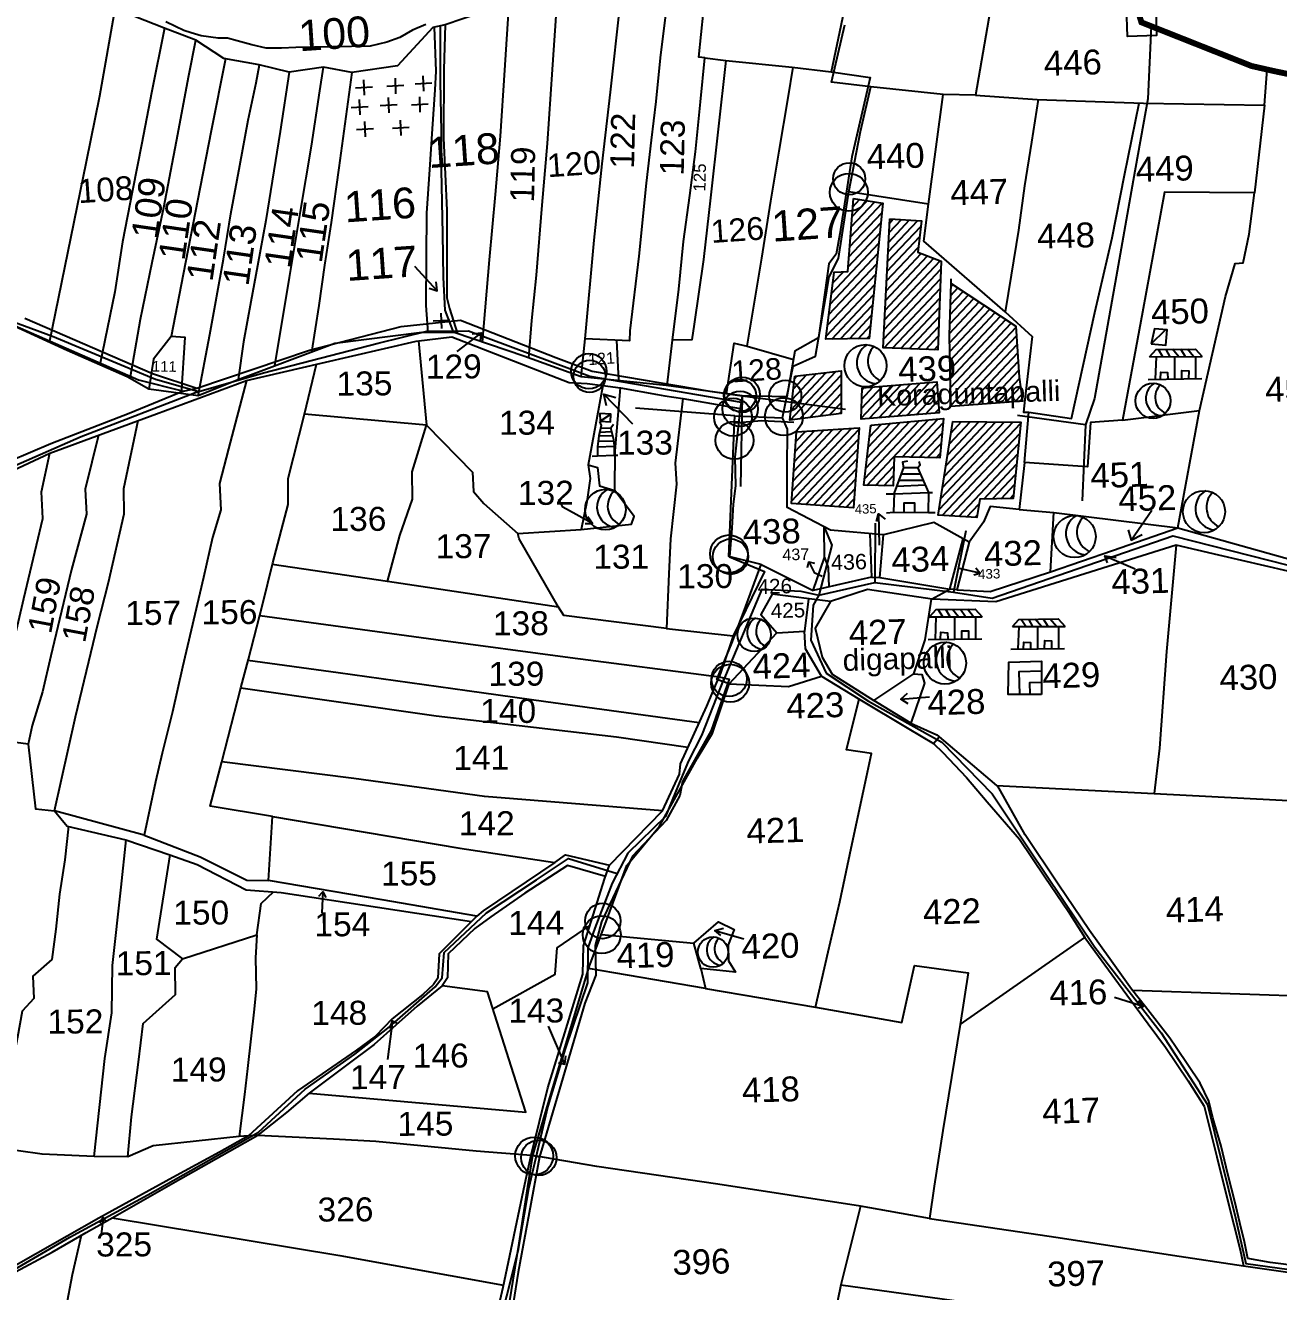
# Model space of a CAD drawing. Header units: millimetres. Extents: x 194974 to 225661, y 1604136 to 1614862.
# Drawn here: x 199426 to 200425, y 1611541 to 1612550 of the extents above; entities that cross this region are included whole.
import ezdxf

# ---------------------------------------------------------------- set-up
doc = ezdxf.new("R2010")
doc.units = ezdxf.units.MM
doc.header["$LTSCALE"] = 15
for name, color, linetype in [('BOUNDRY STONES', 240, 'Continuous'), ('PLOTS', 7, 'Continuous'), ('PLOTS NO', 7, 'Continuous'), ('ROADS', 1, 'Continuous'), ('STREAMS', 4, 'Continuous'), ('VILLAGE', 7, 'Continuous'), ('VILLAGE BOUNDRY', 5, 'Continuous'), ('wells', 7, 'Continuous')]:
    doc.layers.add(name, color=color, linetype=linetype)
doc.styles.get("Standard").update_dxf_attribs({"font": 'arial.ttf'})
pattern_1 = [(46.685895, (164790.601, 1607822.275), (-3.64963484, 3.4409386), [])]

msp = doc.modelspace()

# ---------------------------------------------------------------- hatches: boundary and pattern name
at = {"layer": 'VILLAGE'}
h = msp.add_hatch(dxfattribs=at)
h.set_pattern_fill('ANSI31', color=30, scale=40.12771, angle=1.6859)
h.set_pattern_definition(pattern_1)
h.paths.add_polyline_path([(200085.9, 1612411.8), (200109.5, 1612408.2), (200098.5, 1612300.3), (200064, 1612299.7), (200070.6, 1612353.3), (200081.4, 1612353.6)])
h = msp.add_hatch(dxfattribs=at)
h.set_pattern_fill('ANSI31', color=30, scale=40.12771, angle=1.6859)
h.set_pattern_definition(pattern_1)
h.paths.add_polyline_path([(200115, 1612395.8), (200140.1, 1612394.2), (200137.2, 1612369.2), (200155.9, 1612362), (200153.1, 1612291.2), (200109.6, 1612292.9)])
h = msp.add_hatch(dxfattribs=at)
h.set_pattern_fill('ANSI31', color=30, scale=40.12771, angle=1.6859)
h.set_pattern_definition(pattern_1)
edge = h.paths.add_edge_path()
edge.add_line((200163.8, 1612344.2), (200215.5, 1612310.1))
edge.add_line((200215.5, 1612310.1), (200218.1, 1612269.5))
edge.add_line((200218.1, 1612269.5), (200220.6, 1612250.4))
edge.add_line((200220.6, 1612250.4), (200163.6, 1612246))
edge.add_line((200163.6, 1612246), (200162.6, 1612303))
edge.add_line((200162.6, 1612303), (200163.8, 1612344.2))
edge.add_line((200163.8, 1612344.2), (200163.8, 1612347.9))
h = msp.add_hatch(dxfattribs=at)
h.set_pattern_fill('ANSI31', color=30, scale=40.12771, angle=1.6859)
h.set_pattern_definition(pattern_1)
h.paths.add_polyline_path([(200039.2, 1612270.4), (200076.1, 1612274.5), (200076.1, 1612240.6), (200035.2, 1612235.2)])
h = msp.add_hatch(dxfattribs=at)
h.set_pattern_fill('ANSI31', color=30, scale=40.12771, angle=1.6859)
h.set_pattern_definition(pattern_1)
h.paths.add_polyline_path([(200092.9, 1612261), (200152.3, 1612265.8), (200154.3, 1612241), (200092, 1612235.9)])
h = msp.add_hatch(dxfattribs=at)
h.set_pattern_fill('ANSI31', color=30, scale=40.12771, angle=1.6859)
h.set_pattern_definition(pattern_1)
h.paths.add_polyline_path([(200099.7, 1612231.3), (200157.7, 1612236.4), (200154.7, 1612205.1), (200118.3, 1612205.9), (200117.7, 1612182.8), (200094.3, 1612183.3)])
h = msp.add_hatch(dxfattribs=at)
h.set_pattern_fill('ANSI31', color=30, scale=40.12771, angle=1.6859)
h.set_pattern_definition(pattern_1)
h.paths.add_polyline_path([(200165.2, 1612234.1), (200219.4, 1612233.7), (200213.3, 1612172.7), (200186.6, 1612172.3), (200184.4, 1612157.7), (200153.6, 1612159.4)])
h = msp.add_hatch(dxfattribs=at)
h.set_pattern_fill('ANSI31', color=30, scale=40.12771, angle=1.6859)
h.set_pattern_definition(pattern_1)
h.paths.add_polyline_path([(200040.5, 1612225.8), (200090.4, 1612229), (200086.1, 1612165.4), (200036.5, 1612168.8)])

# ---------------------------------------------------------------- linework, layer by layer
at = {"layer": 'BOUNDRY STONES', "color": 1}
msp.add_lwpolyline([(200303.6, 1612564.5), (200326.9, 1612565.2), (200327.6, 1612541.7), (200304.3, 1612541)], close=True, dxfattribs=at)
at = {"layer": 'BOUNDRY STONES'}
msp.add_lwpolyline([(199997.2, 1612254.5), (199996, 1612182.3)], dxfattribs=at)
at = {"layer": 'BOUNDRY STONES', "color": 1}
for points in [[(199997.2, 1612254.5), (200079.6, 1612244)], [(199991.3, 1612238.7), (199912.1, 1612244.7)]]:
    msp.add_lwpolyline(points, dxfattribs=at)
at = {"layer": 'BOUNDRY STONES'}
for centre in [(200082.6, 1612427.6), (199875.6, 1612270.1), (199995.5, 1612254.8), (200031.6, 1612254.3)]:
    msp.add_circle(centre, 12.8, dxfattribs=at)
at = {"layer": 'BOUNDRY STONES', "color": 1}
for centre, radius in [((200082.3, 1612416.8), 15.1), ((199875.1, 1612274.2), 14.1), ((199997.3, 1612255.5), 14.1), ((199995.6, 1612244.2), 14.1), ((199990, 1612237.6), 15.1), ((200030.5, 1612238), 15.1), ((199991.1, 1612219.1), 15.1), ((199986.7, 1612128.6), 15.1), ((199988, 1612126.4), 14.1), ((199986.8, 1612028.9), 14.1), ((199987.7, 1612025.5), 15.1), ((199886.1, 1611836), 14.1), ((199885.3, 1611825.1), 15.1), ((199831.4, 1611648.7), 15.1), ((199835.1, 1611647.3), 14.1)]:
    msp.add_circle(centre, radius, dxfattribs=at)
at = {"layer": 'PLOTS', "color": 0}
for points in [[(200105.6, 1612673.1), (200051.7, 1612659.7), (199994.9, 1612642.4), (199971.4, 1612636.1), (199945, 1612628.3), (199902.9, 1612601), (199850.8, 1612588.5), (199811.4, 1612567.5), (199774.5, 1612555.1), (199760.6, 1612550.4), (199750.6, 1612548.1), (199722.6, 1612517.6), (199686.2, 1612512.3), (199663.4, 1612516.5), (199636.1, 1612512.7), (199612.2, 1612518.5), (199584, 1612523.6), (199561.8, 1612538.1), (199535.9, 1612548), (199497.4, 1612563), (199419.2, 1612580.3)], [(199945, 1612628.3), (199936.7, 1612562.6), (199931.9, 1612524.1), (199928.3, 1612489.1), (199924.8, 1612458.3), (199920.6, 1612424.1), (199914.9, 1612365.9), (199907.8, 1612306.4), (199907.4, 1612298.5), (199872.2, 1612300.1)], [(199937.4, 1612262.7), (199941.8, 1612298.9), (199946.8, 1612339.7), (199950.5, 1612377.6), (199955.4, 1612414.4), (199960.1, 1612449.2), (199963.9, 1612488.9), (199967.4, 1612524.1), (199962.8, 1612524.5), (199966.5, 1612560.8), (199970.9, 1612604.8), (199973.6, 1612636.7)], [(199869, 1612269.7), (199872.2, 1612300.1), (199879.2, 1612378.6), (199885.7, 1612439.6), (199892.3, 1612496.6), (199900.1, 1612566.3), (199902.9, 1612601)], [(199850.8, 1612588.5), (199845.7, 1612514.7), (199841.7, 1612455.8), (199837.6, 1612406.5), (199833.1, 1612350.8), (199829.4, 1612314.7), (199827, 1612284.8)], [(199790.2, 1612297.4), (199795.9, 1612362.9), (199800.5, 1612415.1), (199804.6, 1612461.6), (199808.1, 1612514.1), (199811.4, 1612567.5)], [(200197.2, 1612575.7), (200183.3, 1612494.3), (200157.5, 1612494.9), (200099.9, 1612500.9)], [(200078.2, 1612561), (200068.3, 1612512.8), (200099.2, 1612508.3), (200084.6, 1612445), (200075.1, 1612383.6), (200072.3, 1612367.5), (200066.4, 1612359.8), (200058, 1612300.9), (200039.3, 1612290.3), (200032.9, 1612253.7), (199997.2, 1612254.5), (199936.6, 1612262.8), (199869, 1612269.7), (199823.3, 1612286.1), (199768.5, 1612304.7), (199741.8, 1612305), (199672.6, 1612296.4), (199594.6, 1612267.2), (199563.6, 1612254.6), (199524.3, 1612259.8), (199507, 1612269.7), (199459.1, 1612290.8), (199407.2, 1612314.7)], [(199445.2, 1612297.2), (199474.5, 1612441.3), (199485.2, 1612493.8), (199497.4, 1612563)], [(199536.7, 1612547.7), (199526.4, 1612496.1), (199518.7, 1612456), (199511.3, 1612418.3), (199503.4, 1612377.3), (199497.1, 1612337.4), (199485.3, 1612279.2)], [(199747, 1612305), (199745.4, 1612326.7), (199745.7, 1612365.3), (199746, 1612400.3), (199748.3, 1612435.1), (199750.4, 1612467.5), (199752.4, 1612498.4), (199753.2, 1612513.3), (199752.1, 1612548.5)], [(199756.4, 1612549.5), (199756.4, 1612505), (199757.4, 1612465.2), (199757.3, 1612434.4), (199758.3, 1612383.6), (199758.8, 1612349), (199760.1, 1612323), (199767.1, 1612304.7)], [(199509.4, 1612268.3), (199517.7, 1612315.8), (199527, 1612360.8), (199536.3, 1612404.8), (199546.3, 1612457.7), (199556.1, 1612509.9), (199561.8, 1612538.1)], [(199585.5, 1612523.3), (199574, 1612465.7), (199565.3, 1612420.8), (199551.7, 1612351.2), (199542, 1612301.8), (199527.9, 1612283.7), (199524.3, 1612259.8)], [(199563.6, 1612254.6), (199572.8, 1612303.4), (199583.7, 1612363.6), (199589.7, 1612399.7), (199596.8, 1612438.1), (199603.5, 1612474.4), (199609.8, 1612504), (199612.4, 1612518.4)], [(199624.6, 1612278.4), (199636.3, 1612348.8), (199645.1, 1612401.5), (199653.8, 1612453.5), (199660.7, 1612497.7), (199663.4, 1612516.5)], [(199984.2, 1612522), (199971.9, 1612412.4), (199966.3, 1612363.2), (199959.1, 1612311.8), (199957.2, 1612299.1), (199941.8, 1612298.9)], [(199967.4, 1612524.1), (199984.2, 1612522), (200037, 1612516.7), (200068.3, 1612512.8)], [(200001.2, 1612294.1), (200012.8, 1612364.3), (200020.2, 1612409.8), (200026.8, 1612449.5), (200033.8, 1612492.1), (200038, 1612516.6)], [(199636.1, 1612512.7), (199629, 1612465.2), (199617.6, 1612394.3), (199610.9, 1612358.3), (199605.5, 1612329.4), (199599.6, 1612297.6), (199595.4, 1612267.5)], [(199686.2, 1612512.3), (199675.6, 1612436.4), (199669.5, 1612392.8), (199664.2, 1612358.8), (199659.8, 1612326.6), (199653.9, 1612289.4)], [(200183.3, 1612494.3), (200232.4, 1612490.9), (200317.1, 1612487.8), (200413.7, 1612486.3), (200415.8, 1612514.7)], [(200145.7, 1612407.5), (200157.5, 1612494.9)], [(200233.3, 1612490.9), (200227.8, 1612456.7), (200222.2, 1612422.1), (200217.5, 1612386.7), (200211.7, 1612350.8), (200206.9, 1612321.6), (200228.3, 1612301.9), (200224.6, 1612269.9), (200222.6, 1612251.7), (200221.4, 1612241.5), (200225.7, 1612241.5)], [(200300.3, 1612235.2), (200274.9, 1612233.3), (200272.5, 1612198), (200222.4, 1612201.4), (200225.7, 1612241.5), (200259.8, 1612236.4), (200278.3, 1612321.1), (200292.2, 1612380.6), (200302.1, 1612430.6), (200313.6, 1612487.9)], [(200413.7, 1612486.3), (200405.6, 1612416.3), (200333.8, 1612416.9), (200316.4, 1612321.2), (200300.3, 1612235.2), (200361.7, 1612242.8), (200382.5, 1612333.9), (200390.3, 1612360.1), (200396.6, 1612360.7), (200401.3, 1612383.4), (200405.6, 1612416.3)], [(200206.9, 1612321.6), (200142.1, 1612377.9), (200145.7, 1612407.5), (200082.3, 1612417.3)], [(198786.2, 1612307.3), (198864.9, 1612337.4), (198896.2, 1612349.3), (198924.6, 1612348.6), (198986.7, 1612344.5), (199020.8, 1612342.3), (199058.5, 1612333.9), (199123.5, 1612350.7), (199161.3, 1612357.1), (199195.1, 1612359.8), (199207.8, 1612359.1), (199238.2, 1612357.5), (199350.4, 1612333.9), (199413.5, 1612312.3), (199516.1, 1612267.3), (199552, 1612258.3), (199562.6, 1612260.6)], [(199425.3, 1612316.4), (199527.2, 1612272.3), (199562.6, 1612260.6), (199652.3, 1612291), (199725.5, 1612309.9), (199772.8, 1612314.8), (199848.8, 1612285.1), (199877.6, 1612274.2), (199971.4, 1612258.2), (199997.2, 1612254.5), (199995.7, 1612244.5), (199991.3, 1612205.8), (199991.9, 1612182.9), (199990, 1612168.2), (199989, 1612149.1), (199987.2, 1612126.2), (200015, 1612114.5), (199990.1, 1612063.4), (199982.3, 1612040.5), (199979, 1612030.7), (199986.9, 1612028.8), (199972.6, 1611987.7), (199949.7, 1611947.2), (199947.6, 1611936.1), (199936.6, 1611916.1), (199909.7, 1611887.7), (199885.1, 1611835.3), (199880, 1611816.5), (199880.6, 1611792.9), (199871.9, 1611770.6), (199851.6, 1611701.9), (199835.7, 1611647.9), (199827.5, 1611603.4), (199818.7, 1611556.1), (199814.6, 1611531)], [(199365.6, 1612171.8), (199445.3, 1612208.8), (199530.4, 1612240.3), (199602, 1612266.8), (199661.6, 1612280.6), (199737.4, 1612298.3), (199765.8, 1612301.5), (199859.2, 1612265.3), (199873.8, 1612264.5), (199886.1, 1612262.8), (199900.2, 1612260.9), (199929.7, 1612255.7), (199935.7, 1612254.7), (199950, 1612252.5), (199995.7, 1612244.5)], [(199550.4, 1612256.4), (199553.2, 1612301), (199542, 1612301.8)], [(199739.3, 1612298.5), (199745.7, 1612231.3), (199648.4, 1612239.9)], [(199897, 1612299), (199898.6, 1612266.7)], [(199984.7, 1612256.2), (199990.8, 1612296.5), (200001.2, 1612294.1), (200038.1, 1612283.6)], [(199520.5, 1611904.5), (199565.3, 1611887.1), (199602.4, 1611868.5), (199619.7, 1611868.3), (199622.8, 1611919.3), (199573.2, 1611927.6), (199582.4, 1611962.8), (199597.7, 1612021.9), (199603.7, 1612044.8), (199614.9, 1612088), (199623, 1612121.5), (199635.4, 1612168), (199635.2, 1612188.7), (199648.4, 1612239.9), (199658, 1612279.8)], [(199602, 1612266.8), (199587.7, 1612212.4), (199580.5, 1612184.6), (199581.6, 1612163.6), (199575, 1612141.6), (199567.9, 1612109.9), (199551.2, 1612038.4), (199543, 1612002.7), (199535, 1611969.8), (199529.5, 1611946.8), (199520.5, 1611904.5), (199449, 1611923.7)], [(199552, 1612258.3), (199508.5, 1612240.4), (199446.1, 1612216.4), (199397.2, 1612195.5), (199341.2, 1612170.1), (199341, 1612155), (199329.6, 1612147.2), (199304.3, 1612138.1), (199278.9, 1612125.4), (199244.9, 1612105.3), (199192.7, 1612089.4), (199167.3, 1612080.1), (199097, 1612053), (199052.3, 1612035)], [(199745.7, 1612231.3), (199782.3, 1612193.7), (199783.1, 1612178.4), (199791.3, 1612168.9), (199818.4, 1612144.9), (199869, 1612148.1), (199909, 1612152.3), (199911.2, 1612158.3), (199895.7, 1612179.1), (199896, 1612210.8), (199900.2, 1612260.9)], [(199886.1, 1612262.8), (199874.6, 1612199.7), (199876, 1612188.6), (199873.5, 1612170.1), (199869, 1612148.1)], [(199950, 1612252.5), (199943.9, 1612201), (199944.9, 1612184.2), (199940.1, 1612140.6), (199938.9, 1612112.6), (199937, 1612069.2), (199990.1, 1612063.4)], [(200344.5, 1612149.4), (200451.5, 1612119.3), (200465.9, 1612122.3), (200496.9, 1612176.5), (200508.8, 1612252.9), (200517.6, 1612252)], [(199428.1, 1611977), (199433.9, 1611925.5), (199449, 1611923.7), (199465.8, 1611998.7), (199483.3, 1612071.6), (199492.1, 1612105.8), (199504.6, 1612160.6), (199504.3, 1612180.8), (199515.8, 1612234.9)], [(200222.4, 1612201.4), (200218.1, 1612164.1), (200194.9, 1612166.5), (200189.6, 1612153.8), (200178.3, 1612137.9), (200150, 1612153.6), (200110, 1612143.7), (200067.6, 1612147.4), (200033.2, 1612165.7), (200033.1, 1612195.5), (200033.5, 1612228), (200029.5, 1612237.1)], [(200218.1, 1612164.1), (200245.7, 1612161.6), (200344.5, 1612149.4), (200361.7, 1612242.8)], [(199850.7, 1612086.2), (199714.4, 1612106.5), (199724.3, 1612143.2), (199734.5, 1612172.1), (199734.3, 1612194), (199745.7, 1612231.3)], [(199484.2, 1612223.2), (199473.5, 1612180.1), (199474.5, 1612160.2), (199462.6, 1612116.2), (199453.1, 1612076.4), (199446.2, 1612047.3), (199439.4, 1612018.6), (199431.2, 1611991.9), (199428.1, 1611977), (199398.2, 1611981), (199402.7, 1612000.4)], [(199279.1, 1611985.1), (199402.7, 1612000.4), (199424.6, 1612093), (199439.7, 1612156.9), (199438.8, 1612178.1), (199445.3, 1612208.8)], [(199874.6, 1612199.7), (199881.9, 1612197.6), (199883.5, 1612182.9), (199895.7, 1612179.1)], [(200168.3, 1612099.9), (200195, 1612098.7), (200242.9, 1612114.4), (200245.7, 1612161.6)], [(199937, 1612069.2), (199855, 1612079.6), (199850.7, 1612086.2), (199819.5, 1612140.7), (199818.4, 1612144.9)], [(200012.4, 1612120.1), (200053.9, 1612099.3), (200063, 1612125.6), (200062.7, 1612150)], [(200099, 1612144.6), (200100.4, 1612110), (200053.9, 1612099.3)], [(200100.4, 1612110), (200106.9, 1612109.9), (200110, 1612143.7)], [(200242.9, 1612114.4), (200292.4, 1612131.4), (200344.5, 1612149.4)], [(200473.8, 1612115.4), (200472.4, 1612114.4), (200450.6, 1612110.5), (200377.3, 1612127.6), (200343.2, 1612135.5), (200279.6, 1612115.6), (200199.4, 1612090.5), (200148.6, 1612092.4), (200097.2, 1612100.1), (200067.7, 1612090.6), (200021.2, 1612096.6), (200012, 1612080.3), (200024.9, 1612065.7), (200047.1, 1612067), (200050.4, 1612092.8)], [(200106.9, 1612109.9), (200162.9, 1612100.4), (200173.5, 1612140.5)], [(200178.3, 1612137.9), (200168.3, 1612099.9), (200162.9, 1612100.4)], [(200343.2, 1612135.5), (200335.5, 1612050.9), (200329.8, 1611973.7), (200325.7, 1611937.7)], [(200063, 1612125.6), (200065.9, 1612117.8), (200066.3, 1612102.1)], [(199714.4, 1612106.5), (199622.7, 1612120.2)], [(200131.7, 1611993.6), (200152.3, 1611984.3), (200200.1, 1611944.1), (200325.7, 1611937.7), (200443.2, 1611931.5), (200443.7, 1611939.2), (200451.2, 1611939), (200459.4, 1612008.8), (200467.9, 1612074.9), (200472.4, 1612114.4)], [(200067.7, 1612090.6), (200055.4, 1612069.3), (200061, 1612046.2), (200069, 1612032.8), (200102.3, 1612011.8), (200134.1, 1612033), (200143.2, 1612060), (200148.1, 1612092.4), (200162.9, 1612100.4)], [(199612.7, 1612079.5), (199753.1, 1612060.4), (199860, 1612045.9), (199979, 1612030.7)], [(199986.9, 1612025.1), (200034.1, 1612023), (200060.4, 1612031.1), (200047.8, 1612053), (200047, 1612067)], [(199986.9, 1612025.1), (200024.9, 1612065.7)], [(199963, 1611994), (199840.8, 1612010.8), (199777.9, 1612019.4), (199675.2, 1612033.8), (199603.3, 1612043.5)], [(200134.1, 1612033), (200140.5, 1612032.5), (200142.7, 1612025.5), (200131.7, 1611993.6), (200102.3, 1612011.8)], [(199597.7, 1612021.9), (199753.3, 1611999.5), (199897, 1611982.7), (199954, 1611974.5)], [(199795.4, 1611494.5), (199806.7, 1611544.1), (199824.1, 1611626.2), (199829, 1611649.3), (199842.3, 1611702.9), (199856.9, 1611750.4), (199870.3, 1611793.7), (199870.8, 1611816.3), (199887.7, 1611870.2), (199891.6, 1611880.6), (199933.7, 1611923.7), (199947.4, 1611952.9), (199948, 1611961.3), (199969, 1612007.1), (199979, 1612030.7)], [(200060.4, 1612031.1), (200089.7, 1612013.4), (200130, 1611989.2), (200149.8, 1611977.6), (200154.2, 1611982.7)], [(199968, 1611782.2), (200055.7, 1611767.2), (200065.7, 1611811.3), (200075.2, 1611851.3), (200084.2, 1611894.1), (200093.9, 1611939.8), (200100.3, 1611969.6), (200080.5, 1611972.3), (200090.4, 1612013)], [(200149.8, 1611977.6), (200157.3, 1611970.4), (200176.1, 1611950.5), (200192.5, 1611931.1), (200218.4, 1611901.2), (200238.5, 1611871.3), (200257, 1611843.7), (200270.3, 1611822.7), (200297.1, 1611786.2), (200320.9, 1611754), (200334.7, 1611735.4), (200352.8, 1611708.7), (200365.6, 1611688.4), (200375.5, 1611648.1), (200384.2, 1611613.6), (200394.2, 1611573.9), (200396.8, 1611561), (200443.3, 1611554.4), (200461.3, 1611552.8), (200492, 1611548.3), (200496.6, 1611550.9), (200498.3, 1611558)], [(199933.7, 1611923.7), (199791.8, 1611935.3), (199687.8, 1611949.5), (199582.4, 1611962.8)], [(200489.6, 1611554.7), (200418, 1611563.8), (200400.2, 1611567), (200397.8, 1611580.2), (200394, 1611595.5), (200389.9, 1611612.3), (200384.5, 1611634.1), (200379, 1611656.5), (200372.4, 1611679), (200369.2, 1611692.5), (200362.2, 1611706.7), (200343.2, 1611735.2), (200338.1, 1611742.5), (200318.8, 1611767.5), (200307.7, 1611781.7), (200290.4, 1611805.8), (200274.2, 1611828.3), (200249.2, 1611865.3), (200222.9, 1611904.7), (200206.9, 1611933.1), (200200.7, 1611944.1)], [(199449, 1611923.7), (199459.2, 1611911.7), (199506, 1611900.8), (199540.9, 1611888.7), (199562.9, 1611881.1), (199601.8, 1611860.8), (199629.7, 1611858.8), (199706.6, 1611847.1), (199781.4, 1611835.7), (199785.8, 1611839.9)], [(199460.1, 1611911.5), (199457.2, 1611884.7), (199453.1, 1611857.3), (199450, 1611829.5), (199446.9, 1611805.2), (199431.9, 1611792), (199432.6, 1611774.3), (199423.2, 1611764.1), (199419.5, 1611743.3), (199418, 1611734.9), (199405.6, 1611709.1), (199391.5, 1611679.8), (199381.1, 1611658.4)], [(199622.8, 1611919.3), (199772.3, 1611894.1), (199847.8, 1611882.7), (199856.3, 1611888.7), (199891.6, 1611880.6)], [(199480.8, 1611648.2), (199489.2, 1611726.5), (199494.8, 1611762.8), (199495.2, 1611800.4), (199502.1, 1611863), (199506.2, 1611900.7)], [(199540.9, 1611888.7), (199530.5, 1611821.5), (199551.1, 1611805.7), (199610.4, 1611825), (199613.8, 1611849.9), (199623.7, 1611859.2)], [(199847.8, 1611882.7), (199790.7, 1611844.1), (199785.8, 1611839.9), (199710.2, 1611852.8), (199619.7, 1611868.3)], [(199888.2, 1611871.4), (199858, 1611880.1), (199823.9, 1611858.3), (199796.8, 1611839.4), (199784, 1611830), (199763, 1611809.7), (199762.4, 1611790.6), (199758, 1611784.2), (199738.2, 1611768.2), (199721.1, 1611753), (199703.9, 1611737.6), (199681.7, 1611721), (199652.2, 1611698.8), (199633.9, 1611683.3), (199611.1, 1611665.4), (199596.2, 1611664.1), (199527.8, 1611656.8), (199507.5, 1611647.9), (199480.8, 1611648.2), (199439.2, 1611650.1), (199382.4, 1611658.2)], [(199781.4, 1611835.7), (199755.7, 1611809.7), (199754.7, 1611790.5), (199751.3, 1611785.3), (199742.6, 1611777.3), (199718.3, 1611757.9), (199705, 1611744.2), (199689.8, 1611733), (199642.8, 1611700.6), (199603.7, 1611664.8), (199580.6, 1611651.6), (199543.3, 1611631.4), (199484.5, 1611599), (199408.6, 1611556.1), (199319.2, 1611503.3)], [(199798.6, 1611766), (199848.2, 1611793.7), (199849.7, 1611814.6), (199875.8, 1611832.3)], [(199885, 1611825.2), (199958.6, 1611818.3), (199978.5, 1611835.2), (199990.8, 1611829.1), (199986.2, 1611817), (199986.4, 1611804.3), (199991.9, 1611795.1), (199964.4, 1611798), (199958.6, 1611818.3)], [(199610.4, 1611825), (199609.2, 1611806.6), (199609.8, 1611781.8), (199608.3, 1611765.8), (199602.9, 1611718.4), (199600.5, 1611697.7), (199596.2, 1611664.1)], [(200055.7, 1611767.2), (200124.5, 1611755.1), (200134.6, 1611800.5), (200177.5, 1611794.6), (200171, 1611753.5), (200270.3, 1611822.7)], [(199507.5, 1611647.9), (199510.4, 1611679.9), (199515.9, 1611723.4), (199519.8, 1611754.3), (199545.6, 1611777.3), (199545.2, 1611798.9), (199551.1, 1611805.7)], [(199964.4, 1611798), (199968, 1611782.2), (199874.8, 1611798.1)], [(199652.2, 1611698.8), (199824.9, 1611683.7), (199794.3, 1611779.5), (199758, 1611784.2)], [(200308.4, 1611780.8), (200541.9, 1611772.9)], [(200171, 1611753.5), (200157.2, 1611669), (200150.3, 1611624.5), (200146.7, 1611598.8), (200091.5, 1611608.6), (199977.8, 1611626.3), (199881.3, 1611640.3), (199830.4, 1611649)], [(199326.5, 1611502.2), (199340.3, 1611511.5), (199379.5, 1611534.9), (199414.4, 1611554.6), (199447.2, 1611572.1), (199474.2, 1611587.6), (199497.4, 1611600.8), (199549.5, 1611630.5), (199611.1, 1611665.4), (199671.4, 1611662.3), (199705.2, 1611660.6), (199785.3, 1611652.9), (199829, 1611649.3), (199835.7, 1611647.9)], [(200091.5, 1611608.6), (200076, 1611546.1), (200285.5, 1611517), (200426, 1611497.4)], [(199494.9, 1611599.4), (199676.5, 1611569.3), (199807.1, 1611545.8)], [(200146.7, 1611598.8), (200249.1, 1611583.6), (200340.3, 1611569.7), (200396.8, 1611561)], [(199778.7, 1611424.6), (199697.2, 1611445.8), (199591.5, 1611469.8), (199453.2, 1611501.2), (199463.3, 1611554.2), (199470.7, 1611585.5)], [(200076, 1611546.1), (200061.8, 1611477), (200054.7, 1611442.3), (200043.4, 1611377.4), (200037.8, 1611345), (200029, 1611294.1), (200022.1, 1611266.6), (200312.2, 1611220), (200427.5, 1611202), (200439.5, 1611261.3), (200445.9, 1611298.1), (200455.7, 1611324.2)]]:
    msp.add_lwpolyline(points, dxfattribs=at)
at = {"layer": 'PLOTS NO', "color": 0}
for points in [[(199754, 1612338.4), (199736.2, 1612357.6)], [(199747.7, 1612340.5), (199754, 1612338.4), (199753.3, 1612345.5)], [(199789.1, 1612304.9), (199769.8, 1612289.9)], [(199782, 1612304.1), (199789.1, 1612304.9), (199788.3, 1612298.8)], [(199889.2, 1612246.6), (199887, 1612255.8), (199896.5, 1612253.2)], [(199887, 1612255.8), (199909.8, 1612232.3)], [(199877.8, 1612152.9), (199854.4, 1612165.8), (199851, 1612172.1)], [(200307.4, 1612139.6), (200323.9, 1612163.5)], [(199872.1, 1612152.7), (199877.8, 1612152.9), (199874.2, 1612158.1)], [(200104.2, 1612154.5), (200105.9, 1612160.6), (200111.1, 1612156.3)], [(200105.9, 1612160.6), (200106.5, 1612135.5)], [(200305, 1612147.9), (200307.4, 1612139.6), (200316, 1612144.1)], [(200288.4, 1612121.4), (200286.4, 1612127), (200295.4, 1612125.8)], [(200286.4, 1612127), (200310.4, 1612116.6)], [(200049.3, 1612117.8), (200050.5, 1612122.4), (200054.9, 1612121.2)], [(200050.5, 1612122.4), (200054.5, 1612113.8), (200060.9, 1612110.9)], [(200186.7, 1612113.3), (200170.6, 1612116.9)], [(200181.9, 1612111.9), (200186.7, 1612113.3), (200183.4, 1612117.3)], [(200129.5, 1612009.2), (200123.7, 1612012.7), (200129, 1612017.6)], [(200123.7, 1612012.7), (200146.7, 1612014.7)], [(199659.9, 1611855.7), (199663, 1611859.3), (199665.3, 1611854.8)], [(199663, 1611859.3), (199662.2, 1611842.5)], [(199980.1, 1611824.4), (199975.5, 1611828.4), (199982.4, 1611830.3)], [(199975.5, 1611828.4), (199998.5, 1611821.9)], [(200316.8, 1611767.9), (200294.1, 1611775)], [(200312.8, 1611766.9), (200316.8, 1611767.9), (200313.2, 1611772.3)], [(199718.6, 1611756.3), (199714.5, 1611725.5)], [(199716.3, 1611750.3), (199718.6, 1611756.3), (199722.1, 1611754.6)], [(199855.9, 1611721.9), (199842.8, 1611752.2)], [(199850.7, 1611723.1), (199855.9, 1611721.9), (199856.8, 1611728.4)], [(199485.3, 1611595.5), (199487.8, 1611599.7), (199489.8, 1611597.3)], [(199487.8, 1611599.7), (199486.3, 1611586)]]:
    msp.add_lwpolyline(points, dxfattribs=at)
at = {"layer": 'ROADS'}
for points in [[(199760.6, 1612550.4), (199759.3, 1612514.8), (199759.2, 1612459.9), (199761.7, 1612402.7), (199761.8, 1612332.8), (199764, 1612324.1), (199770.2, 1612304.1)], [(198788.2, 1612311.3), (198867.9, 1612341.1), (198894.8, 1612352.4), (198938.2, 1612352.1), (199019.1, 1612345.4), (199061, 1612338.7), (199121.1, 1612354.5), (199160.3, 1612363.1), (199209.6, 1612363.3), (199251.5, 1612361.4), (199347.7, 1612338.9), (199447.5, 1612302.1), (199529.7, 1612268), (199564.1, 1612258.1), (199615.8, 1612273), (199707.2, 1612296.7), (199746, 1612306.2), (199779, 1612306.4), (199861.6, 1612275.5), (199875.8, 1612270.2), (199996.4, 1612249.5)], [(199564.1, 1612258.1), (199470.4, 1612222), (199356.8, 1612172.2), (199348.6, 1612153.3), (199306.1, 1612134.6), (199276.9, 1612119.8), (199242.2, 1612100.8), (199165.5, 1612076.1), (199080.4, 1612042.7), (199011.6, 1612013.6), (198980.8, 1612000.6), (198917, 1611973.5), (198842.5, 1611928), (198818.2, 1611914.1), (198779.5, 1611897.8)], [(199982.9, 1612029.7), (199964.8, 1611983.9), (199954.5, 1611963.6), (199944.4, 1611939.4), (199936.1, 1611919.4), (199906.1, 1611890.1), (199893.5, 1611866.2), (199879.8, 1611830.4), (199874.2, 1611814.5), (199873.9, 1611786.8), (199856.2, 1611734.2), (199842.3, 1611688.5), (199826.8, 1611622.5), (199818.3, 1611572.7), (199800.4, 1611501.1)], [(199008, 1611288.2), (199077.2, 1611327.7), (199089, 1611349.6), (199150, 1611389.3), (199237.6, 1611447.9), (199302.5, 1611488.9), (199335.9, 1611510.7), (199410.2, 1611554.1), (199461.4, 1611584), (199523.4, 1611617.7), (199585.9, 1611653), (199611.7, 1611667.6), (199649, 1611701.9), (199688.4, 1611729.9), (199716, 1611751.6), (199752.6, 1611783.6), (199758.1, 1611790.6), (199759.8, 1611811), (199793.4, 1611842.4), (199833.4, 1611868.8), (199858.9, 1611885.7), (199897.5, 1611873.8)]]:
    msp.add_lwpolyline(points, dxfattribs=at)
at = {"layer": 'ROADS', "color": 1}
for points in [[(200323.3, 1612549.2), (200320.5, 1612491.2), (200309, 1612426.2), (200295.4, 1612349.4), (200278.2, 1612252.4), (200271, 1612231.5), (200268.2, 1612171)], [(199982, 1612026.7), (200013.3, 1612100.4), (200044, 1612098.9), (200058.4, 1612095.8), (200103.1, 1612105.7), (200165.8, 1612098.2), (200196.4, 1612093.4), (200340.5, 1612142.9), (200448.1, 1612115.7), (200471.9, 1612121.8), (200501.7, 1612178.1), (200513.2, 1612252.5)], [(199991.1, 1612233.1), (200013, 1612234.9), (200038.3, 1612233.7)], [(200271, 1612231.5), (200216.7, 1612239)], [(200103.3, 1612153), (200103.1, 1612105.7)], [(200062.7, 1612150), (200068.6, 1612135.6), (200058.4, 1612095.8)], [(200175.6, 1612147.1), (200165.8, 1612098.2)], [(200058.4, 1612095.8), (200053.9, 1612087.8), (200052, 1612059.9), (200064.3, 1612033.4), (200098, 1612011.2), (200156.3, 1611978.6), (200196.4, 1611937.3), (200226.4, 1611892.6), (200278.3, 1611815.1), (200331.3, 1611746.8), (200368.3, 1611689.6), (200390.6, 1611599.4), (200398.8, 1611563.1), (200450.5, 1611555.9)]]:
    msp.add_lwpolyline(points, dxfattribs=at)
at = {"layer": 'STREAMS', "color": 4}
msp.add_lwpolyline([(199745, 1612550.6), (199734.4, 1612546), (199724.3, 1612540.3), (199713.9, 1612536.5), (199700.8, 1612533.3), (199641.4, 1612532.2), (199629.9, 1612531.7), (199617.9, 1612531.8), (199606.3, 1612534.3), (199594.7, 1612537.5), (199586.9, 1612539.6), (199579.5, 1612539.7), (199565.9, 1612541.6), (199557.9, 1612544), (199552.2, 1612545.7), (199545.4, 1612549.1), (199537.8, 1612552.6)], dxfattribs=at)
at = {"layer": 'VILLAGE', "color": 5}
for points in [[(199695.4, 1612506.5), (199695.9, 1612494.2)], [(199720.5, 1612507.7), (199721, 1612495.4)], [(199742.8, 1612509.7), (199743.3, 1612497.5)], [(199689, 1612500.2), (199702.5, 1612500.9)], [(199714.1, 1612501.4), (199727.6, 1612502.1)], [(199736.5, 1612503.4), (199749.9, 1612504.2)], [(199691.9, 1612490.9), (199692.4, 1612478.6)], [(199708.7, 1612486.1), (199722.2, 1612486.8)], [(199715.1, 1612492.4), (199715.6, 1612480.1)], [(199733.6, 1612486.6), (199747, 1612487.3)], [(199739.9, 1612492.9), (199740.4, 1612480.6)], [(199685.5, 1612484.5), (199699, 1612485.3)], [(199689.9, 1612466.9), (199703.4, 1612467.7)], [(199696.3, 1612473.3), (199696.8, 1612461)], [(199718.4, 1612468), (199731.9, 1612468.8)], [(199724.7, 1612474.4), (199725.2, 1612462.1)], [(199750.8, 1612314.3), (199764.3, 1612315)], [(199757.1, 1612320.6), (199757.6, 1612308.3)], [(200322, 1612285.7), (200327.3, 1612291.5), (200358.5, 1612291.9), (200363.9, 1612285.9)], [(200322, 1612285.7), (200363.9, 1612285.9)], [(200327.2, 1612285.7), (200326.5, 1612267.8)], [(200332.7, 1612285.7), (200329, 1612291.5)], [(200338.4, 1612285.8), (200335.1, 1612291.6)], [(200345.2, 1612285.8), (200340.3, 1612291.7)], [(200342.2, 1612268), (200342.1, 1612285.8)], [(200350.6, 1612285.8), (200346.8, 1612291.8)], [(200357.1, 1612285.9), (200352.2, 1612291.8)], [(200359, 1612268.2), (200358.9, 1612285.9)], [(200347.7, 1612268.1), (200347.8, 1612274.7), (200353.2, 1612274.6), (200353, 1612268.1)], [(200320.8, 1612267.7), (200363.7, 1612268.3)], [(200330.8, 1612267.8), (200331.1, 1612273.4), (200336.4, 1612273.2), (200336.5, 1612267.9)], [(199883.5, 1612234.2), (199884.8, 1612231), (199882.9, 1612222.7), (199881.8, 1612214), (199881.8, 1612206.9)], [(199883.6, 1612225.6), (199893.2, 1612226.2)], [(199884.3, 1612228.8), (199892.5, 1612229)], [(199895.4, 1612207.2), (199895.5, 1612214.8), (199895, 1612219.6), (199892.5, 1612229), (199894.6, 1612232.1)], [(199881.8, 1612214), (199895.5, 1612214.4)], [(199882.4, 1612218.4), (199895.1, 1612218.7)], [(199882.9, 1612222.7), (199894.1, 1612222.9)], [(199877.7, 1612206.6), (199881.8, 1612206.9), (199895.4, 1612207.2), (199898.2, 1612207.3)], [(200129, 1612202.6), (200125, 1612201.8), (200125.9, 1612197.6), (200118.3, 1612177.3), (200118, 1612161.8)], [(200125.9, 1612197.6), (200137.4, 1612197.4)], [(200145.9, 1612161.6), (200146, 1612177.5), (200137.4, 1612197.4), (200139.1, 1612199.5), (200138.4, 1612202.3)], [(200120.2, 1612182.5), (200143.3, 1612183.7)], [(200122.1, 1612187.5), (200141.7, 1612187.4)], [(200123.9, 1612192.3), (200139.5, 1612192.5)], [(200112, 1612176.5), (200118.3, 1612176.4), (200146, 1612177.5), (200148.9, 1612177.6)], [(200126.4, 1612161.7), (200126.5, 1612169.4), (200134.7, 1612169.2), (200134.6, 1612161.7)], [(200112.2, 1612161.3), (200118, 1612161.8), (200145.9, 1612161.6), (200151.2, 1612161.6)], [(200146.6, 1612078.4), (200151.9, 1612084.2), (200183.1, 1612084.6), (200188.5, 1612078.5)], [(200157.3, 1612078.4), (200153.6, 1612084.2)], [(200163, 1612078.4), (200159.7, 1612084.3)], [(200169.7, 1612078.5), (200164.9, 1612084.3)], [(200175.2, 1612078.5), (200171.4, 1612084.4)], [(200181.6, 1612078.5), (200176.8, 1612084.5)], [(200146.6, 1612078.4), (200188.5, 1612078.5)], [(200151.7, 1612078.4), (200151.1, 1612060.4)], [(200166.8, 1612060.7), (200166.7, 1612078.4)], [(200183.6, 1612060.9), (200183.5, 1612078.5)], [(200212.7, 1612070.6), (200217.9, 1612076.4), (200249.1, 1612076.8), (200254.6, 1612070.7)], [(200223.3, 1612070.6), (200219.7, 1612076.4)], [(200229, 1612070.6), (200225.8, 1612076.5)], [(200235.8, 1612070.6), (200230.9, 1612076.5)], [(200241.2, 1612070.7), (200237.4, 1612076.6)], [(200247.7, 1612070.7), (200242.8, 1612076.7)], [(200155.4, 1612060.5), (200155.7, 1612066.1), (200161, 1612065.8), (200161.1, 1612060.6)], [(200172.3, 1612060.7), (200172.4, 1612067.3), (200177.7, 1612067.2), (200177.6, 1612060.8)], [(200212.7, 1612070.6), (200254.6, 1612070.7)], [(200217.8, 1612070.6), (200217.1, 1612052.6)], [(200232.9, 1612052.8), (200232.8, 1612070.6)], [(200249.7, 1612053.1), (200249.6, 1612070.7)], [(200145.4, 1612060.4), (200188.2, 1612060.9)], [(200211.4, 1612052.6), (200254.3, 1612053.1)], [(200221.4, 1612052.7), (200221.7, 1612058.3), (200227.1, 1612058), (200227.1, 1612052.8)], [(200238.3, 1612052.9), (200238.5, 1612059.5), (200243.8, 1612059.4), (200243.7, 1612053)]]:
    msp.add_lwpolyline(points, dxfattribs=at)
at = {"layer": 'VILLAGE', "color": 30}
for points in [[(200085.9, 1612411.8), (200109.5, 1612408.2), (200098.5, 1612300.3), (200064, 1612299.7), (200070.6, 1612353.3), (200081.4, 1612353.6), (200085.9, 1612411.8)], [(200115, 1612395.8), (200140.1, 1612394.2), (200137.2, 1612369.2), (200155.9, 1612362), (200153.1, 1612291.2), (200109.6, 1612292.9), (200115, 1612395.8)], [(200163.8, 1612344.2), (200215.5, 1612310.1), (200218.1, 1612269.5), (200220.6, 1612250.4), (200163.6, 1612246), (200162.6, 1612303), (200163.8, 1612344.2), (200163.8, 1612347.9)], [(200323.3, 1612296.1), (200334.9, 1612295.1), (200336, 1612307.1), (200326, 1612308), (200323.3, 1612296.1)], [(200323.3, 1612296.1), (200334.8, 1612307.2)], [(200039.2, 1612270.4), (200076.1, 1612274.5), (200076.1, 1612240.6), (200035.2, 1612235.2), (200039.2, 1612270.4)], [(200092.9, 1612261), (200152.3, 1612265.8), (200154.3, 1612241), (200092, 1612235.9), (200092.9, 1612261)], [(199884, 1612234.3), (199892.3, 1612233.8), (199892.5, 1612240.1), (199883.9, 1612240.6), (199884, 1612234.3)], [(199884, 1612234.3), (199892.5, 1612240.1)], [(200099.7, 1612231.3), (200157.7, 1612236.4), (200154.7, 1612205.1), (200118.3, 1612205.9), (200117.7, 1612182.8), (200094.3, 1612183.3), (200099.7, 1612231.3)], [(200165.2, 1612234.1), (200219.4, 1612233.7), (200213.3, 1612172.7), (200186.6, 1612172.3), (200184.4, 1612157.7), (200153.6, 1612159.4), (200165.2, 1612234.1)], [(200040.5, 1612225.8), (200090.4, 1612229), (200086.1, 1612165.4), (200036.5, 1612168.8), (200040.5, 1612225.8)]]:
    msp.add_lwpolyline(points, dxfattribs=at)
at = {"layer": 'VILLAGE BOUNDRY', "const_width": 4.72}
for points in [[(199459.8, 1613068.6), (199601.4, 1613021.6), (199737.6, 1612973.8), (199796.9, 1612954), (199852.7, 1612930.8), (199845.9, 1612884.1), (199915.2, 1612867.5), (199916.2, 1612852.4), (200043.8, 1612822.1), (200133.7, 1612797.7), (200133.7, 1612797.7), (200194.1, 1612787.9), (200191.4, 1612771.1), (200250.7, 1612757.7), (200269.4, 1612699.1), (200301.1, 1612599.5), (200315.5, 1612552.3), (200403.3, 1612517.5), (200420.5, 1612513.6), (200486.4, 1612499.8)], [(200133.7, 1612797.7), (200194.1, 1612787.9), (200191.4, 1612771.1), (200250.7, 1612757.7), (200269.4, 1612699.1), (200301.1, 1612599.5), (200315.5, 1612552.3), (200403.3, 1612517.5), (200420.5, 1612513.6), (200486.4, 1612499.8)]]:
    msp.add_lwpolyline(points, dxfattribs=at)
at = {"layer": 'VILLAGE BOUNDRY', "color": 6}
msp.add_lwpolyline([(199810.3, 1611521.8), (199819.4, 1611579.2), (199826.5, 1611624.3), (199830.4, 1611649), (199844.8, 1611697.8), (199860.7, 1611750.8), (199875.2, 1611799.5), (199889.9, 1611838.4), (199905.4, 1611880.3), (199931.4, 1611911.7), (199961.4, 1611965.6), (199973.6, 1611985.7), (199986.9, 1612025.1), (199977.1, 1612028.4), (199988.9, 1612057.5), (199998.3, 1612081.8), (200012.4, 1612120.1), (199986.5, 1612126.6), (199988.4, 1612170.8), (199990.9, 1612227.6), (199991.3, 1612238.7), (200029.5, 1612237.1), (200037.8, 1612278.3), (200055.6, 1612286.2), (200064.8, 1612338.3), (200066.7, 1612349.5), (200073.9, 1612364.1), (200082.3, 1612417.3), (200091.6, 1612465.4), (200099.9, 1612500.9), (200068.4, 1612504.7), (200079, 1612550.4)], dxfattribs=at)
at = {"layer": 'wells', "color": 7}
for points in [[(200235.9, 1612016.4), (200209.4, 1612016.5), (200209.7, 1612042.2), (200235.8, 1612043)], [(200235.9, 1612016.4), (200218.6, 1612016.5), (200218.1, 1612034.9), (200235.9, 1612035.4)], [(200235.9, 1612016.4), (200226.8, 1612016.5), (200226.5, 1612026.1), (200235.9, 1612026.3)]]:
    msp.add_lwpolyline(points, close=True, dxfattribs=at)
at = {"layer": 'wells'}
for centre, radius in [((200095.5, 1612278.6), 16.8), ((200324.8, 1612250.6), 14), ((199888.2, 1612163.9), 16.2), ((200365.4, 1612162.2), 16.8), ((200262.3, 1612142.4), 16.8), ((200006.8, 1612064.1), 13.4), ((200158.9, 1612041.5), 16.8), ((199974, 1611811.2), 12.1)]:
    msp.add_circle(centre, radius, dxfattribs=at)
for centre, radius, start, end in [((200105.4, 1612280.9), 16.8, 120.2343, 265.5526), ((200114.1, 1612282.1), 16.7, 134.1729, 246.4123), ((200333, 1612252.5), 14, 120.2343, 265.5526), ((200340.3, 1612253.5), 13.9, 134.1729, 246.4123), ((199897.7, 1612165.9), 16.2, 118.8273, 264.1457), ((199906.1, 1612166.8), 16.1, 132.7659, 245.0054), ((200375.3, 1612164.5), 16.8, 120.2343, 265.5526), ((200384, 1612165.7), 16.7, 134.1729, 246.4123), ((200272.1, 1612144.7), 16.8, 120.2343, 265.5526), ((200280.8, 1612145.9), 16.7, 134.1729, 246.4123), ((200014.6, 1612066), 13.4, 120.2343, 265.5526), ((200021.6, 1612066.9), 13.3, 134.1729, 246.4123), ((200168.7, 1612043.9), 16.8, 120.2343, 265.5526), ((200177.4, 1612045), 16.7, 134.1729, 246.4123), ((199981.1, 1611812.9), 12.1, 120.2343, 265.5526), ((199987.3, 1611813.7), 12.1, 134.1729, 246.4123)]:
    msp.add_arc(centre, radius, start, end, dxfattribs=at)

# ---------------------------------------------------------------- texts
at = {"layer": 'PLOTS NO', "color": 0}
for s, height, rotation, p in [('100', 24.54, 3.8794, (199644.3, 1612529.2)), ('446', 19.82, 1.6859, (200238, 1612509.6)), ('122', 19.14, 88.6776, (199911, 1612435.4)), ('123', 19.14, 88.6776, (199950.6, 1612430)), ('118', 24.54, 3.8794, (199747.5, 1612436.1)), ('440', 19.82, 1.6859, (200096.8, 1612435.2)), ('119', 19.14, 88.6776, (199831.3, 1612408.5)), ('120', 18.5, 3.8794, (199842.3, 1612428.8)), ('449', 19.82, 1.6859, (200311.3, 1612425.1)), ('125', 9.62, 88.6776, (199967.9, 1612417.3)), ('108', 18.97, 3.8794, (199468.3, 1612408.1)), ('109', 21.03, 81.7807, (199530.9, 1612378.7)), ('447', 19.82, 1.6859, (200163.4, 1612406.5)), ('116', 24.54, 3.8794, (199680.8, 1612392.8)), ('110', 21.03, 81.7807, (199552.6, 1612361.8)), ('115', 21.03, 81.7807, (199662, 1612359.7)), ('127', 24.54, 3.8794, (200021.5, 1612377.4)), ('114', 21.03, 81.7807, (199636.9, 1612355.5)), ('126', 18.25, 3.8794, (199972.8, 1612376.4)), ('112', 21.03, 81.7807, (199574.9, 1612345)), ('113', 21.03, 81.7807, (199603.6, 1612341.4)), ('448', 19.82, 1.6859, (200232.5, 1612371.8)), ('117', 24.54, 3.8794, (199682.1, 1612346.1)), ('450', 19.82, 1.6859, (200323.4, 1612311.2)), ('129', 19.12, 0.279, (199745.1, 1612268.3)), ('121', 9.22, 3.8794, (199874.7, 1612279)), ('128', 17.18, 3.8794, (199989.4, 1612265.2)), ('439', 19.82, 1.6859, (200121.9, 1612265.6)), ('111', 8.39, 359.0795, (199526.8, 1612274)), ('135', 19.12, 0.279, (199673.9, 1612254.8)), ('Koraguntapalli', 16.358, 1.6859, (200105, 1612246.3)), ('453', 19.82, 1.6859, (200414.4, 1612249.7)), ('134', 19.12, 0.279, (199803.4, 1612223.5)), ('133', 19.12, 0.279, (199897.5, 1612207.6)), ('451', 19.82, 1.6859, (200275.1, 1612181)), ('132', 19.12, 0.279, (199818.5, 1612167.6)), ('452', 19.82, 1.6859, (200297.4, 1612162.4)), ('136', 19.12, 0.279, (199669.1, 1612146.8)), ('435', 7.46, 1.6859, (200087.1, 1612160.5)), ('438', 19.82, 1.6859, (199998, 1612135.8)), ('137', 19.12, 0.279, (199752.9, 1612125.1)), ('131', 19.12, 0.279, (199878.6, 1612116.7)), ('437', 9.22, 1.6859, (200029.4, 1612123.3)), ('434', 19.82, 1.6859, (200116.4, 1612113.8)), ('432', 19.82, 1.6859, (200190.3, 1612118.5)), ('436', 12.3, 1.6859, (200068.2, 1612115.6)), ('130', 19.12, 0.279, (199945.5, 1612101.2)), ('433', 7.67, 1.6859, (200185.3, 1612108.6)), ('431', 19.82, 1.6859, (200291.8, 1612096.3)), ('159', 19.12, 79.3835, (199446.3, 1612064.2)), ('426', 11.77, 1.6859, (200009.7, 1612096.5)), ('158', 19.12, 79.3835, (199473.4, 1612057)), ('157', 19.12, 0.279, (199505.5, 1612071.9)), ('156', 19.12, 0.279, (199566.3, 1612072.5)), ('138', 19.12, 0.279, (199798.6, 1612063.6)), ('425', 11.77, 1.6859, (200020.2, 1612077.3)), ('427', 19.82, 1.6859, (200082.5, 1612055.6)), ('digapalli', 17.08, 1.6859, (200077.6, 1612035.3)), ('139', 19.12, 0.279, (199795.1, 1612023.4)), ('424', 19.82, 1.6859, (200005.8, 1612028.9)), ('429', 19.82, 1.6859, (200236.8, 1612021.3)), ('430', 19.82, 1.6859, (200378, 1612019.7)), ('140', 19.12, 0.279, (199788.5, 1611993.7)), ('423', 19.82, 1.6859, (200032.7, 1611997.3)), ('428', 19.82, 1.6859, (200145.2, 1611999.9)), ('141', 19.12, 0.279, (199767, 1611956.4)), ('142', 19.12, 0.279, (199771.4, 1611904.2)), ('421', 19.82, 1.6859, (200001, 1611897.7)), ('155', 19.12, 0.279, (199709.4, 1611864.2)), ('150', 19.12, 0.279, (199543.8, 1611833)), ('422', 19.82, 1.6859, (200141.6, 1611833)), ('414', 19.82, 1.6859, (200335.2, 1611834.6)), ('154', 19.12, 0.279, (199656.3, 1611823.7)), ('144', 19.12, 0.279, (199810.8, 1611824.8)), ('420', 19.82, 1.6859, (199997, 1611805.5)), ('151', 19.12, 0.279, (199497.9, 1611792.7)), ('419', 19.82, 1.6859, (199897.4, 1611798.2)), ('416', 19.82, 1.6859, (200242.4, 1611768.4)), ('148', 19.12, 0.279, (199653.8, 1611753.1)), ('143', 19.12, 0.279, (199810.9, 1611754.9)), ('152', 19.12, 0.279, (199443.5, 1611746.2)), ('146', 19.12, 0.279, (199734.7, 1611719)), ('149', 19.12, 0.279, (199541.8, 1611707.9)), ('147', 19.12, 0.279, (199684.7, 1611701.9)), ('418', 19.82, 1.6859, (199997.3, 1611691.1)), ('417', 19.82, 1.6859, (200236.7, 1611674.2)), ('145', 19.12, 0.279, (199722.5, 1611664.7)), ('326', 19.12, 0.279, (199658.8, 1611596.4)), ('325', 19.12, 0.279, (199482.3, 1611568.5)), ('396', 19.82, 1.6859, (199941.9, 1611553.8)), ('397', 19.82, 1.6859, (200240.7, 1611544.5))]:
    msp.add_text(s, height=height, rotation=rotation, dxfattribs=at).set_placement(p)

doc.saveas('drawing.dxf')
